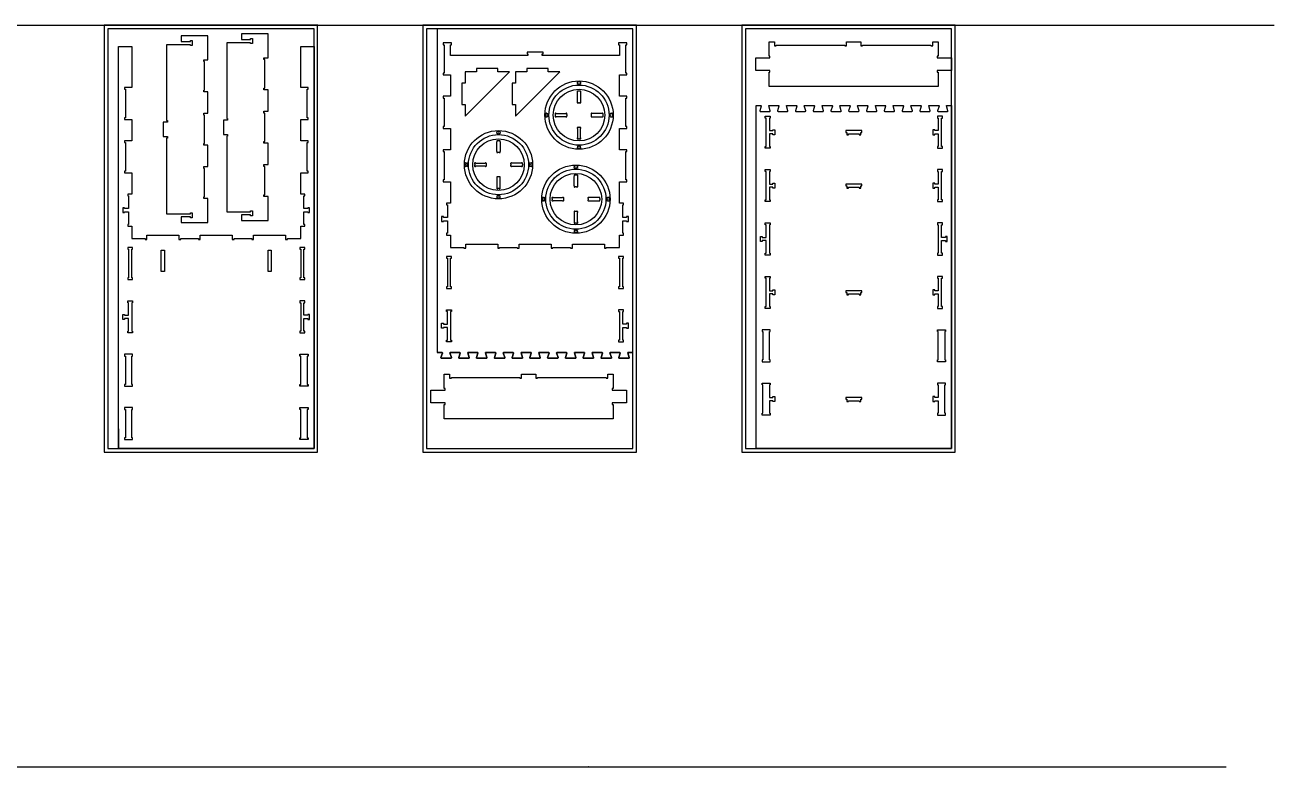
# Model space of a CAD drawing. Header units: inches. Extents: x -1745 to 48028, y -9858 to 20083.
# Drawn here: x 5840 to 12863, y -5412 to -1241 of the extents above; entities that cross this region are included whole.
import ezdxf

# ---------------------------------------------------------------- set-up
doc = ezdxf.new("R2010")
doc.units = ezdxf.units.IN
doc.header["$MEASUREMENT"] = 0
doc.header["$PDMODE"] = 34
doc.layers.add('6_ANYTOOL_CUTTHROUGH_OUTSI', color=5, linetype='Continuous')
for name, color, linetype, lineweight, true_color in [('TOP-CUT-INSIDE_24.500MM', 7, 'Continuous', 25, 0x0300ff), ('TOP-CUT-OUTSIDE_24.500MM', 7, 'Continuous', 25, 0x00a2ff), ('TOP-POCKET-INSIDE_18.000MM', 7, 'Continuous', 25, 0x99ff00), ('TOP-POCKET-INSIDE_20.000MM', 7, 'Continuous', 25, 0x00ffc2)]:
    doc.layers.add(name, color=color, linetype=linetype, lineweight=lineweight, true_color=true_color)

msp = doc.modelspace()

# ---------------------------------------------------------------- linework, layer by layer
for p, q in [((-1476.9, -1241.5), (12862.9, -1241.5)), ((8958.6, -1559.6), (8952, -1559.6)), ((8956.3, -1569.6), (8954.3, -1569.6)), ((8767.8, -1743.7), (8767.8, -1750.4)), ((8777.8, -1746.1), (8777.8, -1748.1)), ((9132.8, -1746.1), (9132.8, -1748.1)), ((9142.8, -1743.7), (9142.8, -1750.4)), ((8505.9, -1838.4), (8499.2, -1838.4)), ((8503.5, -1848.4), (8501.5, -1848.4)), ((8958.6, -1934.6), (8952, -1934.6)), ((8956.3, -1924.6), (8954.3, -1924.6)), ((8315, -2022.6), (8315, -2029.3)), ((8325, -2024.9), (8325, -2026.9)), ((8680, -2024.9), (8680, -2026.9)), ((8690, -2022.6), (8690, -2029.3)), ((8941, -2032.1), (8934.3, -2032.1)), ((8938.6, -2042.1), (8936.6, -2042.1)), ((8505.9, -2213.4), (8499.2, -2213.4)), ((8503.5, -2203.4), (8501.5, -2203.4)), ((8750.1, -2216.3), (8750.1, -2223)), ((8760.1, -2218.6), (8760.1, -2220.6)), ((9115.1, -2218.6), (9115.1, -2220.6)), ((9125.1, -2216.3), (9125.1, -2223)), ((8941, -2407.1), (8934.3, -2407.1)), ((8938.6, -2397.1), (8936.6, -2397.1)), ((9205.9, -2541.5), (9182.9, -2541.5)), ((9200.9, -2711.5), (9200.9, -2551.5)), ((9200.9, -2551.5), (9205.9, -2551.5)), ((9205.9, -2551.5), (9205.9, -2541.5)), ((9182.9, -2721.5), (9205.9, -2721.5)), ((9205.9, -2711.5), (9200.9, -2711.5)), ((9205.9, -2721.5), (9205.9, -2711.5)), ((9131.5, -3081.5), (9185.4, -3081.5)), ((9185.4, -3081.5), (9131.5, -3081.5)), ((9186.8, -3084.4), (9178.8, -3110.5)), ((9178.8, -3110.5), (9186.8, -3084.4)), ((9037.4, -3111.7), (9037.3, -3110.5)), ((9037.3, -3110.5), (9037.4, -3111.7)), ((9078.8, -3110.5), (9078.7, -3111.7)), ((9078.7, -3111.7), (9078.8, -3110.5)), ((9081.4, -3114), (9134.7, -3114)), ((9134.7, -3114), (9081.4, -3114)), ((9180.2, -3113.7), (9181.4, -3114)), ((9181.4, -3114), (9180.2, -3113.7)), ((9236.9, -3112.9), (9237.4, -3111.7)), ((9237.4, -3111.7), (9236.9, -3112.9)), ((9237.4, -3111.7), (9237.3, -3110.5)), ((9237.3, -3110.5), (9237.4, -3111.7)), ((-1745.5, -5410.6), (12594.3, -5410.6))]:
    msp.add_line(p, q)
at = {"color": 3}
for p, q in [((8958.6, -1613.1), (8952, -1613.1)), ((8958.6, -1678.1), (8952, -1678.1)), ((8821.3, -1743.7), (8821.3, -1750.4)), ((8886.3, -1743.7), (8886.3, -1750.4)), ((9024.3, -1743.7), (9024.3, -1750.4)), ((9089.3, -1743.7), (9089.3, -1750.4)), ((8958.6, -1816.1), (8952, -1816.1)), ((8505.9, -1891.9), (8499.2, -1891.9)), ((8958.6, -1881.1), (8952, -1881.1)), ((8505.9, -1956.9), (8499.2, -1956.9)), ((8368.5, -2022.6), (8368.5, -2029.3)), ((8433.5, -2022.6), (8433.5, -2029.3)), ((8571.5, -2022.6), (8571.5, -2029.3)), ((8636.5, -2022.6), (8636.5, -2029.3)), ((8505.9, -2094.9), (8499.2, -2094.9)), ((8941, -2085.6), (8934.3, -2085.6)), ((8505.9, -2159.9), (8499.2, -2159.9)), ((8941, -2150.6), (8934.3, -2150.6)), ((8803.6, -2216.3), (8803.6, -2223)), ((8868.6, -2216.3), (8868.6, -2223)), ((9006.6, -2216.3), (9006.6, -2223)), ((9071.6, -2216.3), (9071.6, -2223)), ((8941, -2288.6), (8934.3, -2288.6)), ((8941, -2353.6), (8934.3, -2353.6))]:
    msp.add_line(p, q, dxfattribs=at)
at = {"color": 4}
for points in [[(6285.5, -3641.5), (7485.5, -3641.5), (7485.5, -1241.5), (6285.5, -1241.5)], [(6305.5, -3621.5), (7465.5, -3621.5), (7465.5, -1261.5), (6305.5, -1261.5)], [(8077.9, -3641.5), (9277.9, -3641.5), (9277.9, -1241.5), (8077.9, -1241.5)], [(8097.9, -3621.5), (9257.9, -3621.5), (9257.9, -1261.5), (8097.9, -1261.5)], [(9870.4, -3641.5), (11070.4, -3641.5), (11070.4, -1241.5), (9870.4, -1241.5)], [(9890.4, -3621.5), (11050.4, -3621.5), (11050.4, -1261.5), (9890.4, -1261.5)]]:
    msp.add_lwpolyline(points, close=True, dxfattribs=at)
for points in [[(8157.9, -1261.5), (8157.9, -1411.2), (8157.9, -1581.5), (8157.9, -3081.5), (8185.7, -3081.5), (8157.9, -3081.5), (8185.7, -3081.5), (8187.2, -3082.8), (8185.7, -3081.5), (8187.2, -3082.8), (8187.1, -3084.4), (8187.2, -3082.8), (8187.1, -3084.4), (8179.1, -3110.5), (8187.1, -3084.4), (8179.1, -3110.5), (8179.5, -3112.9), (8179.1, -3110.5), (8179.5, -3112.9), (8180.5, -3113.7), (8179.5, -3112.9), (8180.5, -3113.7), (8181.7, -3114), (8180.5, -3113.7), (8181.7, -3114), (8235, -3114), (8181.7, -3114), (8235, -3114), (8237.1, -3112.9), (8235, -3114), (8237.1, -3112.9), (8237.7, -3111.7), (8237.1, -3112.9), (8237.7, -3111.7), (8237.6, -3110.5), (8237.7, -3111.7), (8237.6, -3110.5), (8229.3, -3083.7), (8237.6, -3110.5), (8229.3, -3083.7), (8230.1, -3081.9), (8229.3, -3083.7), (8230.1, -3081.9), (8231.7, -3081.5), (8230.1, -3081.9), (8231.7, -3081.5), (8285.7, -3081.5), (8231.7, -3081.5), (8285.7, -3081.5), (8287.2, -3082.8), (8285.7, -3081.5), (8287.2, -3082.8), (8287.1, -3084.4), (8287.2, -3082.8), (8287.1, -3084.4), (8279.1, -3110.5), (8287.1, -3084.4), (8279.1, -3110.5), (8279.5, -3112.9), (8279.1, -3110.5), (8279.5, -3112.9), (8280.5, -3113.7), (8279.5, -3112.9), (8280.5, -3113.7), (8281.7, -3114), (8280.5, -3113.7), (8281.7, -3114), (8335, -3114), (8281.7, -3114), (8335, -3114), (8337.1, -3112.9), (8335, -3114), (8337.1, -3112.9), (8337.7, -3111.7), (8337.1, -3112.9), (8337.7, -3111.7), (8337.6, -3110.5), (8337.7, -3111.7), (8337.6, -3110.5), (8329.3, -3083.7), (8337.6, -3110.5), (8329.3, -3083.7), (8330.1, -3081.9), (8329.3, -3083.7), (8330.1, -3081.9), (8331.7, -3081.5), (8330.1, -3081.9), (8331.7, -3081.5), (8385.7, -3081.5), (8331.7, -3081.5), (8385.7, -3081.5), (8387.2, -3082.8), (8385.7, -3081.5), (8387.2, -3082.8), (8387.1, -3084.4), (8387.2, -3082.8), (8387.1, -3084.4), (8379.1, -3110.5), (8387.1, -3084.4), (8379.1, -3110.5), (8379, -3111.7), (8379.1, -3110.5), (8379, -3111.7), (8379.5, -3112.9), (8379, -3111.7), (8379.5, -3112.9), (8380.5, -3113.7), (8379.5, -3112.9), (8380.5, -3113.7), (8381.7, -3114), (8380.5, -3113.7), (8381.7, -3114), (8435, -3114), (8381.7, -3114), (8435, -3114), (8437.1, -3112.9), (8435, -3114), (8437.1, -3112.9), (8437.7, -3111.7), (8437.1, -3112.9), (8437.7, -3111.7), (8437.6, -3110.5), (8437.7, -3111.7), (8437.6, -3110.5), (8429.3, -3083.7), (8437.6, -3110.5), (8429.3, -3083.7), (8430.1, -3081.9), (8429.3, -3083.7), (8430.1, -3081.9), (8431.7, -3081.5), (8430.1, -3081.9), (8431.7, -3081.5), (8485.7, -3081.5), (8431.7, -3081.5), (8485.7, -3081.5), (8487.2, -3082.8), (8485.7, -3081.5), (8487.2, -3082.8), (8487.1, -3084.4), (8487.2, -3082.8), (8487.1, -3084.4), (8479.1, -3110.5), (8487.1, -3084.4), (8479.1, -3110.5), (8479, -3111.7), (8479.1, -3110.5), (8479, -3111.7), (8479.5, -3112.9), (8479, -3111.7), (8479.5, -3112.9), (8480.5, -3113.7), (8479.5, -3112.9), (8480.5, -3113.7), (8481.7, -3114), (8480.5, -3113.7), (8481.7, -3114), (8535, -3114), (8481.7, -3114), (8535, -3114), (8536.2, -3113.7), (8535, -3114), (8536.2, -3113.7), (8537.2, -3112.9), (8536.2, -3113.7), (8537.2, -3112.9), (8537.7, -3111.7), (8537.2, -3112.9), (8537.7, -3111.7), (8537.6, -3110.5), (8537.7, -3111.7), (8537.6, -3110.5), (8529.3, -3083.7), (8537.6, -3110.5), (8529.3, -3083.7), (8530.1, -3081.9), (8529.3, -3083.7), (8530.1, -3081.9), (8531.7, -3081.5), (8530.1, -3081.9), (8531.7, -3081.5), (8585.7, -3081.5), (8531.7, -3081.5), (8585.7, -3081.5), (8587.2, -3082.8), (8585.7, -3081.5), (8587.2, -3082.8), (8587.1, -3084.4), (8587.2, -3082.8), (8587.1, -3084.4), (8579.1, -3110.5), (8587.1, -3084.4), (8579.1, -3110.5), (8579.5, -3112.9), (8579.1, -3110.5), (8579.5, -3112.9), (8580.5, -3113.7), (8579.5, -3112.9), (8580.5, -3113.7), (8581.7, -3114), (8580.5, -3113.7), (8581.7, -3114), (8635, -3114), (8581.7, -3114), (8635, -3114), (8637.1, -3112.9), (8635, -3114), (8637.1, -3112.9), (8637.7, -3111.7), (8637.1, -3112.9), (8637.7, -3111.7), (8637.6, -3110.5), (8637.7, -3111.7), (8637.6, -3110.5), (8629.3, -3083.7), (8637.6, -3110.5), (8629.3, -3083.7), (8630.1, -3081.9), (8629.3, -3083.7), (8630.1, -3081.9), (8631.7, -3081.5), (8630.1, -3081.9), (8631.7, -3081.5), (8658.2, -3081.5), (8631.7, -3081.5), (8658.2, -3081.5), (8685.4, -3081.5), (8658.2, -3081.5), (8685.4, -3081.5), (8686.9, -3082.8), (8685.4, -3081.5), (8686.9, -3082.8), (8686.8, -3084.4), (8686.9, -3082.8), (8686.8, -3084.4), (8678.8, -3110.5), (8686.8, -3084.4), (8678.8, -3110.5), (8678.7, -3111.7), (8678.8, -3110.5), (8678.7, -3111.7), (8679.2, -3112.9), (8678.7, -3111.7), (8679.2, -3112.9), (8680.2, -3113.7), (8679.2, -3112.9), (8680.2, -3113.7), (8681.4, -3114), (8680.2, -3113.7), (8681.4, -3114), (8734.7, -3114), (8681.4, -3114), (8734.7, -3114), (8736.9, -3112.9), (8734.7, -3114), (8736.9, -3112.9), (8737.4, -3111.7), (8736.9, -3112.9), (8737.4, -3111.7), (8737.3, -3110.5), (8737.4, -3111.7), (8737.3, -3110.5), (8729.1, -3083.7), (8737.3, -3110.5), (8729.1, -3083.7), (8729.9, -3081.9), (8729.1, -3083.7), (8729.9, -3081.9), (8731.5, -3081.5), (8729.9, -3081.9), (8731.5, -3081.5), (8785.4, -3081.5), (8731.5, -3081.5), (8785.4, -3081.5), (8786.9, -3082.8), (8785.4, -3081.5), (8786.9, -3082.8), (8786.8, -3084.4), (8786.9, -3082.8), (8786.8, -3084.4), (8778.8, -3110.5), (8786.8, -3084.4), (8778.8, -3110.5), (8779.2, -3112.9), (8778.8, -3110.5), (8779.2, -3112.9), (8780.2, -3113.7), (8779.2, -3112.9), (8780.2, -3113.7), (8781.4, -3114), (8780.2, -3113.7), (8781.4, -3114), (8834.7, -3114), (8781.4, -3114), (8834.7, -3114), (8836.9, -3112.9), (8834.7, -3114), (8836.9, -3112.9), (8837.4, -3111.7), (8836.9, -3112.9), (8837.4, -3111.7), (8837.3, -3110.5), (8837.4, -3111.7), (8837.3, -3110.5), (8829.1, -3083.7), (8837.3, -3110.5), (8829.1, -3083.7), (8829.9, -3081.9), (8829.1, -3083.7), (8829.9, -3081.9), (8831.5, -3081.5), (8829.9, -3081.9), (8831.5, -3081.5), (8885.4, -3081.5), (8831.5, -3081.5), (8885.4, -3081.5), (8886.9, -3082.8), (8885.4, -3081.5), (8886.9, -3082.8), (8886.8, -3084.4), (8886.9, -3082.8), (8886.8, -3084.4), (8878.8, -3110.5), (8886.8, -3084.4), (8878.8, -3110.5), (8879.2, -3112.9), (8878.8, -3110.5), (8879.2, -3112.9), (8880.2, -3113.7), (8879.2, -3112.9), (8880.2, -3113.7), (8881.4, -3114), (8880.2, -3113.7), (8881.4, -3114), (8934.7, -3114), (8881.4, -3114), (8934.7, -3114), (8936.9, -3112.9), (8934.7, -3114), (8936.9, -3112.9), (8937.4, -3111.7), (8936.9, -3112.9), (8937.4, -3111.7), (8937.3, -3110.5), (8937.4, -3111.7), (8937.3, -3110.5), (8929.1, -3083.7), (8937.3, -3110.5), (8929.1, -3083.7), (8929.9, -3081.9), (8929.1, -3083.7), (8929.9, -3081.9), (8931.5, -3081.5), (8929.9, -3081.9), (8931.5, -3081.5), (8985.4, -3081.5), (8931.5, -3081.5), (8985.4, -3081.5), (8986.9, -3082.8), (8985.4, -3081.5), (8986.9, -3082.8), (8986.8, -3084.4), (8986.9, -3082.8), (8986.8, -3084.4), (8978.8, -3110.5), (8986.8, -3084.4), (8978.8, -3110.5), (8978.7, -3111.7), (8978.8, -3110.5), (8978.7, -3111.7), (8979.2, -3112.9), (8978.7, -3111.7), (8979.2, -3112.9), (8980.2, -3113.7), (8979.2, -3112.9), (8980.2, -3113.7), (8981.4, -3114), (8980.2, -3113.7), (8981.4, -3114), (9034.7, -3114), (8981.4, -3114), (9034.7, -3114), (9036.9, -3112.9), (9034.7, -3114), (9036.9, -3112.9), (9037.4, -3111.7), (9036.9, -3112.9), (9037.4, -3111.7), (9037.3, -3110.5), (9029.1, -3083.7), (9037.3, -3110.5), (9029.1, -3083.7), (9029.9, -3081.9), (9029.1, -3083.7), (9029.9, -3081.9), (9031.5, -3081.5), (9029.9, -3081.9), (9031.5, -3081.5), (9085.4, -3081.5), (9031.5, -3081.5), (9085.4, -3081.5), (9086.9, -3082.8), (9085.4, -3081.5), (9086.9, -3082.8), (9086.8, -3084.4), (9086.9, -3082.8), (9086.8, -3084.4), (9078.8, -3110.5), (9086.8, -3084.4), (9078.8, -3110.5), (9078.7, -3111.7), (9079.2, -3112.9), (9078.7, -3111.7), (9079.2, -3112.9), (9080.2, -3113.7), (9079.2, -3112.9), (9080.2, -3113.7), (9081.4, -3114), (9080.2, -3113.7), (9081.4, -3114), (9134.7, -3114), (9135.9, -3113.7), (9134.7, -3114), (9135.9, -3113.7), (9136.9, -3112.9), (9135.9, -3113.7), (9136.9, -3112.9), (9137.4, -3111.7), (9136.9, -3112.9), (9137.4, -3111.7), (9137.3, -3110.5), (9137.4, -3111.7), (9137.3, -3110.5), (9129.1, -3083.7), (9137.3, -3110.5), (9129.1, -3083.7), (9129.9, -3081.9), (9129.1, -3083.7), (9129.9, -3081.9), (9131.5, -3081.5), (9129.9, -3081.9), (9131.5, -3081.5), (9185.4, -3081.5), (9186.9, -3082.8), (9185.4, -3081.5), (9186.9, -3082.8), (9186.8, -3084.4), (9186.9, -3082.8), (9186.8, -3084.4), (9178.8, -3110.5), (9179.2, -3112.9), (9178.8, -3110.5), (9179.2, -3112.9), (9180.2, -3113.7), (9179.2, -3112.9), (9180.2, -3113.7), (9181.4, -3114), (9234.7, -3114), (9181.4, -3114), (9234.7, -3114), (9236.9, -3112.9), (9234.7, -3114), (9236.9, -3112.9), (9237.4, -3111.7), (9237.3, -3110.5), (9229.1, -3083.7), (9237.3, -3110.5), (9229.1, -3083.7), (9229.9, -3081.9), (9231.5, -3081.5), (9229.9, -3081.9), (9229.1, -3083.7), (9229.9, -3081.9), (9231.5, -3081.5), (9257.9, -3081.5), (9231.5, -3081.5), (9257.9, -3081.5), (9257.9, -3021.5), (9257.9, -2841.5), (9257.9, -2721.5), (9257.9, -2541.5), (9257.9, -2421.5), (9257.9, -2241.5), (9257.9, -2121.5), (9257.9, -1941.5), (9257.9, -1581.5), (9257.9, -1411.2), (9257.9, -1261.5)], [(7408.5, -2201.5), (7413.5, -2201.5), (7413.5, -2191.5), (7390.5, -2191.5), (7390.5, -2071.5), (7431.5, -2071.5), (7431.5, -2061.5), (7426.5, -2061.5), (7426.5, -1901.5), (7431.5, -1901.5), (7431.5, -1891.5), (7390.5, -1891.5), (7390.5, -1771.5), (7431.5, -1771.5), (7431.5, -1761.5), (7426.5, -1761.5), (7426.5, -1601.5), (7431.5, -1601.5), (7431.5, -1591.5), (7390.5, -1591.5), (7390.5, -1361.2), (7465.5, -1361.2), (7465.5, -3621.5), (6365.5, -3621.5), (6365.5, -1361.2), (6440.5, -1361.2), (6440.5, -1591.5), (6399.5, -1591.5), (6399.5, -1601.5), (6404.5, -1601.5), (6404.5, -1761.5), (6399.5, -1761.5), (6399.5, -1771.5), (6440.5, -1771.5), (6440.5, -1891.5), (6399.5, -1891.5), (6399.5, -1901.5), (6404.5, -1901.5), (6404.5, -2061.5), (6399.5, -2061.5), (6399.5, -2071.5), (6440.5, -2071.5), (6440.5, -2191.5), (6417.5, -2191.5), (6417.5, -2201.5), (6422.5, -2201.5), (6422.5, -2272.5), (6400.5, -2272.5), (6400.5, -2267.5), (6390.5, -2267.5), (6390.5, -2295.5), (6400.5, -2295.5), (6400.5, -2290.5), (6422.5, -2290.5), (6422.5, -2361.5), (6417.5, -2361.5), (6417.5, -2371.5), (6440.5, -2371.5), (6440.5, -2440.5), (6515.5, -2440.5), (6515.5, -2445.5), (6525.5, -2445.5), (6525.5, -2422.5), (6705.5, -2422.5), (6705.5, -2445.5), (6715.5, -2445.5), (6715.5, -2440.5), (6815.5, -2440.5), (6815.5, -2445.5), (6825.5, -2445.5), (6825.5, -2422.5), (7005.5, -2422.5), (7005.5, -2445.5), (7015.5, -2445.5), (7015.5, -2440.5), (7115.5, -2440.5), (7115.5, -2445.5), (7125.5, -2445.5), (7125.5, -2422.5), (7305.5, -2422.5), (7305.5, -2445.5), (7315.5, -2445.5), (7315.5, -2440.5), (7365.5, -2440.5), (7390.5, -2440.5), (7390.5, -2371.5), (7413.5, -2371.5), (7413.5, -2361.5), (7408.5, -2361.5), (7408.5, -2290.5), (7430.5, -2290.5), (7430.5, -2295.5), (7440.5, -2295.5), (7440.5, -2267.5), (7430.5, -2267.5), (7430.5, -2272.5), (7408.5, -2272.5)], [(8232.9, -1821.5), (8232.9, -1941.5), (8191.9, -1941.5), (8191.9, -1951.5), (8196.9, -1951.5), (8196.9, -2111.5), (8191.9, -2111.5), (8191.9, -2121.5), (8232.9, -2121.5), (8232.9, -2241.5), (8209.9, -2241.5), (8209.9, -2251.5), (8214.9, -2251.5), (8214.9, -2322.5), (8192.9, -2322.5), (8192.9, -2317.5), (8182.9, -2317.5), (8182.9, -2345.5), (8192.9, -2345.5), (8192.9, -2340.5), (8214.9, -2340.5), (8214.9, -2411.5), (8209.9, -2411.5), (8209.9, -2421.5), (8232.9, -2421.5), (8232.9, -2490.5), (8307.9, -2490.5), (8307.9, -2495.5), (8317.9, -2495.5), (8317.9, -2472.5), (8497.9, -2472.5), (8497.9, -2495.5), (8507.9, -2495.5), (8507.9, -2490.5), (8607.9, -2490.5), (8607.9, -2495.5), (8617.9, -2495.5), (8617.9, -2472.5), (8797.9, -2472.5), (8797.9, -2495.5), (8807.9, -2495.5), (8807.9, -2490.5), (8907.9, -2490.5), (8907.9, -2495.5), (8917.9, -2495.5), (8917.9, -2472.5), (9097.9, -2472.5), (9097.9, -2495.5), (9107.9, -2495.5), (9107.9, -2490.5), (9182.9, -2490.5), (9182.9, -2421.5), (9205.9, -2421.5), (9205.9, -2411.5), (9200.9, -2411.5), (9200.9, -2340.5), (9222.9, -2340.5), (9222.9, -2345.5), (9232.9, -2345.5), (9232.9, -2317.5), (9222.9, -2317.5), (9222.9, -2322.5), (9200.9, -2322.5), (9200.9, -2251.5), (9205.9, -2251.5), (9205.9, -2241.5), (9182.9, -2241.5), (9182.9, -2121.5), (9223.9, -2121.5), (9223.9, -2111.5), (9218.9, -2111.5), (9218.9, -1951.5), (9223.9, -1951.5), (9223.9, -1941.5), (9182.9, -1941.5), (9182.9, -1821.5), (9223.9, -1821.5), (9223.9, -1811.5), (9218.9, -1811.5), (9218.9, -1651.5), (9223.9, -1651.5), (9223.9, -1641.5), (9182.9, -1641.5), (9182.9, -1521.5), (9223.9, -1521.5), (9223.9, -1511.5), (9218.9, -1511.5), (9218.9, -1351.5), (9223.9, -1351.5), (9223.9, -1341.5), (9177.9, -1341.5), (9177.9, -1351.5), (9182.9, -1351.5), (9182.9, -1411.2), (8747.9, -1411.2), (8747.9, -1403.2), (8752.9, -1403.2), (8752.9, -1393.2), (8662.9, -1393.2), (8662.9, -1403.2), (8667.9, -1403.2), (8667.9, -1411.2), (8232.9, -1411.2), (8232.9, -1351.5), (8237.9, -1351.5), (8237.9, -1341.5), (8191.9, -1341.5), (8191.9, -1351.5), (8196.9, -1351.5), (8196.9, -1511.5), (8191.9, -1511.5), (8191.9, -1521.5), (8232.9, -1521.5), (8232.9, -1641.5), (8191.9, -1641.5), (8191.9, -1651.5), (8196.9, -1651.5), (8196.9, -1811.5), (8191.9, -1811.5), (8191.9, -1821.5)], [(10028.9, -1415.5), (10023.9, -1415.5), (10023.9, -1335.5), (10053.9, -1335.5), (10053.9, -1358.5), (10063.9, -1358.5), (10063.9, -1353.5), (10448.9, -1353.5), (10448.9, -1358.5), (10458.9, -1358.5), (10458.9, -1335.5), (10538.9, -1335.5), (10538.9, -1358.5), (10548.9, -1358.5), (10548.9, -1353.5), (10933.9, -1353.5), (10933.9, -1358.5), (10943.9, -1358.5), (10943.9, -1335.5), (10973.9, -1335.5), (10973.9, -1415.5), (10968.9, -1415.5), (10968.9, -1425.5), (10973.9, -1425.5), (11048.9, -1425.5), (11048.9, -1495.5), (10973.9, -1495.5), (10968.9, -1495.5), (10968.9, -1505.5), (10973.9, -1505.5), (10973.9, -1585.5), (10023.9, -1585.5), (10023.9, -1505.5), (10028.9, -1505.5), (10028.9, -1495.5), (10023.9, -1495.5), (9948.9, -1495.5), (9948.9, -1425.5), (10023.9, -1425.5), (10028.9, -1425.5)], [(8296.3, -1568.1), (8296.3, -1688.1), (8314.3, -1688.1), (8314.3, -1753.1), (8564.3, -1503.1), (8499.3, -1503.1), (8499.3, -1485.1), (8379.3, -1485.1), (8379.3, -1503.1), (8314.3, -1503.1), (8314.3, -1568.1)], [(8579.2, -1568.1), (8579.2, -1688.1), (8597.2, -1688.1), (8597.2, -1753.1), (8847.2, -1503.1), (8782.2, -1503.1), (8782.2, -1485.1), (8662.2, -1485.1), (8662.2, -1503.1), (8597.2, -1503.1), (8597.2, -1568.1)], [(10045.4, -1834.5), (10045.4, -1829.5), (10055.4, -1829.5), (10055.4, -1857.5), (10045.4, -1857.5), (10045.4, -1852.5), (10025.4, -1852.5), (10025.4, -1923.5), (10030.4, -1923.5), (10030.4, -1933.5), (10002.4, -1933.5), (10002.4, -1923.5), (10007.4, -1923.5), (10007.4, -1763.5), (10002.4, -1763.5), (10002.4, -1753.5), (10030.4, -1753.5), (10030.4, -1763.5), (10025.4, -1763.5), (10025.4, -1834.5)], [(10955.4, -1834.5), (10955.4, -1829.5), (10945.4, -1829.5), (10945.4, -1857.5), (10955.4, -1857.5), (10955.4, -1852.5), (10975.4, -1852.5), (10975.4, -1923.5), (10970.4, -1923.5), (10970.4, -1933.5), (10998.4, -1933.5), (10998.4, -1923.5), (10993.4, -1923.5), (10993.4, -1763.5), (10998.4, -1763.5), (10998.4, -1753.5), (10970.4, -1753.5), (10970.4, -1763.5), (10975.4, -1763.5), (10975.4, -1834.5)], [(10455.4, -1844.5), (10460.4, -1844.5), (10460.4, -1857.5), (10470.4, -1857.5), (10470.4, -1852.5), (10530.4, -1852.5), (10530.4, -1857.5), (10540.4, -1857.5), (10540.4, -1844.5), (10545.4, -1844.5), (10545.4, -1834.5), (10455.4, -1834.5)], [(10045.4, -2134.5), (10045.4, -2129.5), (10055.4, -2129.5), (10055.4, -2157.5), (10045.4, -2157.5), (10045.4, -2152.5), (10025.4, -2152.5), (10025.4, -2223.5), (10030.4, -2223.5), (10030.4, -2233.5), (10002.4, -2233.5), (10002.4, -2223.5), (10007.4, -2223.5), (10007.4, -2063.5), (10002.4, -2063.5), (10002.4, -2053.5), (10030.4, -2053.5), (10030.4, -2063.5), (10025.4, -2063.5), (10025.4, -2134.5)], [(10955.4, -2134.5), (10955.4, -2129.5), (10945.4, -2129.5), (10945.4, -2157.5), (10955.4, -2157.5), (10955.4, -2152.5), (10975.4, -2152.5), (10975.4, -2223.5), (10970.4, -2223.5), (10970.4, -2233.5), (10998.4, -2233.5), (10998.4, -2223.5), (10993.4, -2223.5), (10993.4, -2063.5), (10998.4, -2063.5), (10998.4, -2053.5), (10970.4, -2053.5), (10970.4, -2063.5), (10975.4, -2063.5), (10975.4, -2134.5)], [(10455.4, -2144.5), (10460.4, -2144.5), (10460.4, -2157.5), (10470.4, -2157.5), (10470.4, -2152.5), (10530.4, -2152.5), (10530.4, -2157.5), (10540.4, -2157.5), (10540.4, -2144.5), (10545.4, -2144.5), (10545.4, -2134.5), (10455.4, -2134.5)], [(10007.4, -2434.5), (10007.4, -2363.5), (10002.4, -2363.5), (10002.4, -2353.5), (10030.4, -2353.5), (10030.4, -2363.5), (10025.4, -2363.5), (10025.4, -2523.5), (10030.4, -2523.5), (10030.4, -2533.5), (10002.4, -2533.5), (10002.4, -2523.5), (10007.4, -2523.5), (10007.4, -2452.5), (9985.4, -2452.5), (9985.4, -2457.5), (9975.4, -2457.5), (9975.4, -2429.5), (9985.4, -2429.5), (9985.4, -2434.5)], [(10993.4, -2434.5), (10993.4, -2363.5), (10998.4, -2363.5), (10998.4, -2353.5), (10970.4, -2353.5), (10970.4, -2363.5), (10975.4, -2363.5), (10975.4, -2523.5), (10970.4, -2523.5), (10970.4, -2533.5), (10998.4, -2533.5), (10998.4, -2523.5), (10993.4, -2523.5), (10993.4, -2452.5), (11015.4, -2452.5), (11015.4, -2457.5), (11025.4, -2457.5), (11025.4, -2429.5), (11015.4, -2429.5), (11015.4, -2434.5)], [(6417.5, -2661.5), (6417.5, -2671.5), (6445.5, -2671.5), (6445.5, -2661.5), (6440.5, -2661.5), (6440.5, -2501.5), (6445.5, -2501.5), (6445.5, -2491.5), (6417.5, -2491.5), (6417.5, -2501.5), (6422.5, -2501.5), (6422.5, -2661.5)], [(6624.5, -2505.5), (6624.5, -2625.5), (6606.5, -2625.5), (6606.5, -2505.5)], [(7224.5, -2505.5), (7224.5, -2625.5), (7206.5, -2625.5), (7206.5, -2505.5)], [(7385.5, -2661.5), (7385.5, -2671.5), (7413.5, -2671.5), (7413.5, -2661.5), (7408.5, -2661.5), (7408.5, -2501.5), (7413.5, -2501.5), (7413.5, -2491.5), (7385.5, -2491.5), (7385.5, -2501.5), (7390.5, -2501.5), (7390.5, -2661.5)], [(8237.9, -2711.5), (8232.9, -2711.5), (8232.9, -2551.5), (8237.9, -2551.5), (8237.9, -2541.5), (8209.9, -2541.5), (8209.9, -2551.5), (8214.9, -2551.5), (8214.9, -2711.5), (8209.9, -2711.5), (8209.9, -2721.5), (8237.9, -2721.5)], [(9205.9, -2711.5), (9200.9, -2711.5), (9200.9, -2551.5), (9205.9, -2551.5), (9205.9, -2541.5), (9177.9, -2541.5), (9177.9, -2551.5), (9182.9, -2551.5), (9182.9, -2711.5), (9177.9, -2711.5), (9177.9, -2721.5), (9205.9, -2721.5)], [(10045.4, -2734.5), (10045.4, -2729.5), (10055.4, -2729.5), (10055.4, -2757.5), (10045.4, -2757.5), (10045.4, -2752.5), (10025.4, -2752.5), (10025.4, -2823.5), (10030.4, -2823.5), (10030.4, -2833.5), (10002.4, -2833.5), (10002.4, -2823.5), (10007.4, -2823.5), (10007.4, -2663.5), (10002.4, -2663.5), (10002.4, -2653.5), (10030.4, -2653.5), (10030.4, -2663.5), (10025.4, -2663.5), (10025.4, -2734.5)], [(10955.4, -2734.5), (10955.4, -2729.5), (10945.4, -2729.5), (10945.4, -2757.5), (10955.4, -2757.5), (10955.4, -2752.5), (10975.4, -2752.5), (10975.4, -2823.5), (10970.4, -2823.5), (10970.4, -2833.5), (10998.4, -2833.5), (10998.4, -2823.5), (10993.4, -2823.5), (10993.4, -2663.5), (10998.4, -2663.5), (10998.4, -2653.5), (10970.4, -2653.5), (10970.4, -2663.5), (10975.4, -2663.5), (10975.4, -2734.5)], [(10455.4, -2744.5), (10460.4, -2744.5), (10460.4, -2757.5), (10470.4, -2757.5), (10470.4, -2752.5), (10530.4, -2752.5), (10530.4, -2757.5), (10540.4, -2757.5), (10540.4, -2744.5), (10545.4, -2744.5), (10545.4, -2734.5), (10455.4, -2734.5)], [(6422.5, -2961.5), (6422.5, -2890.5), (6400.5, -2890.5), (6400.5, -2895.5), (6390.5, -2895.5), (6390.5, -2867.5), (6400.5, -2867.5), (6400.5, -2872.5), (6422.5, -2872.5), (6422.5, -2801.5), (6417.5, -2801.5), (6417.5, -2791.5), (6445.5, -2791.5), (6445.5, -2801.5), (6440.5, -2801.5), (6440.5, -2961.5), (6445.5, -2961.5), (6445.5, -2971.5), (6417.5, -2971.5), (6417.5, -2961.5)], [(7430.5, -2867.5), (7430.5, -2872.5), (7408.5, -2872.5), (7408.5, -2801.5), (7413.5, -2801.5), (7413.5, -2791.5), (7385.5, -2791.5), (7385.5, -2801.5), (7390.5, -2801.5), (7390.5, -2961.5), (7385.5, -2961.5), (7385.5, -2971.5), (7413.5, -2971.5), (7413.5, -2961.5), (7408.5, -2961.5), (7408.5, -2890.5), (7430.5, -2890.5), (7430.5, -2895.5), (7440.5, -2895.5), (7440.5, -2867.5)], [(8237.9, -2841.5), (8237.9, -2851.5), (8232.9, -2851.5), (8232.9, -3011.5), (8237.9, -3011.5), (8237.9, -3021.5), (8209.9, -3021.5), (8209.9, -3011.5), (8214.9, -3011.5), (8214.9, -2940.5), (8192.9, -2940.5), (8192.9, -2945.5), (8182.9, -2945.5), (8182.9, -2917.5), (8192.9, -2917.5), (8192.9, -2922.5), (8214.9, -2922.5), (8214.9, -2851.5), (8209.9, -2851.5), (8209.9, -2841.5)], [(9177.9, -2841.5), (9177.9, -2851.5), (9182.9, -2851.5), (9182.9, -3011.5), (9177.9, -3011.5), (9177.9, -3021.5), (9205.9, -3021.5), (9205.9, -3011.5), (9200.9, -3011.5), (9200.9, -2940.5), (9222.9, -2940.5), (9222.9, -2945.5), (9232.9, -2945.5), (9232.9, -2917.5), (9222.9, -2917.5), (9222.9, -2922.5), (9200.9, -2922.5), (9200.9, -2851.5), (9205.9, -2851.5), (9205.9, -2841.5)], [(9984.4, -3123.5), (9984.4, -3133.5), (10030.4, -3133.5), (10030.4, -3123.5), (10025.4, -3123.5), (10025.4, -2963.5), (10030.4, -2963.5), (10030.4, -2953.5), (9984.4, -2953.5), (9984.4, -2963.5), (9989.4, -2963.5), (9989.4, -3123.5)], [(11016.4, -3123.5), (11016.4, -3133.5), (10970.4, -3133.5), (10970.4, -3123.5), (10975.4, -3123.5), (10975.4, -2963.5), (10970.4, -2963.5), (10970.4, -2953.5), (11016.4, -2953.5), (11016.4, -2963.5), (11011.4, -2963.5), (11011.4, -3123.5)], [(6399.5, -3091.5), (6399.5, -3101.5), (6404.5, -3101.5), (6404.5, -3261.5), (6399.5, -3261.5), (6399.5, -3271.5), (6445.5, -3271.5), (6445.5, -3261.5), (6440.5, -3261.5), (6440.5, -3101.5), (6445.5, -3101.5), (6445.5, -3091.5)], [(7431.5, -3271.5), (7385.5, -3271.5), (7385.5, -3261.5), (7390.5, -3261.5), (7390.5, -3101.5), (7385.5, -3101.5), (7385.5, -3091.5), (7431.5, -3091.5), (7431.5, -3101.5), (7426.5, -3101.5), (7426.5, -3261.5), (7431.5, -3261.5)], [(8202.4, -3283.6), (8197.4, -3283.6), (8197.4, -3203.6), (8227.4, -3203.6), (8227.4, -3226.6), (8237.4, -3226.6), (8237.4, -3221.6), (8622.4, -3221.6), (8622.4, -3226.6), (8632.4, -3226.6), (8632.4, -3203.6), (8712.4, -3203.6), (8712.4, -3226.6), (8722.4, -3226.6), (8722.4, -3221.6), (9107.4, -3221.6), (9107.4, -3226.6), (9117.4, -3226.6), (9117.4, -3203.6), (9147.4, -3203.6), (9147.4, -3283.6), (9142.4, -3283.6), (9142.4, -3293.6), (9147.4, -3293.6), (9222.4, -3293.6), (9222.4, -3363.6), (9147.4, -3363.6), (9142.4, -3363.6), (9142.4, -3373.6), (9147.4, -3373.6), (9147.4, -3453.6), (8197.4, -3453.6), (8197.4, -3373.6), (8202.4, -3373.6), (8202.4, -3363.6), (8197.4, -3363.6), (8122.4, -3363.6), (8122.4, -3293.6), (8197.4, -3293.6), (8202.4, -3293.6)], [(10045.4, -3334.5), (10045.4, -3329.5), (10055.4, -3329.5), (10055.4, -3357.5), (10045.4, -3357.5), (10045.4, -3352.5), (10025.4, -3352.5), (10025.4, -3423.5), (10030.4, -3423.5), (10030.4, -3433.5), (9984.4, -3433.5), (9984.4, -3423.5), (9989.4, -3423.5), (9989.4, -3263.5), (9984.4, -3263.5), (9984.4, -3253.5), (10030.4, -3253.5), (10030.4, -3263.5), (10025.4, -3263.5), (10025.4, -3334.5)], [(10955.4, -3334.5), (10955.4, -3329.5), (10945.4, -3329.5), (10945.4, -3357.5), (10955.4, -3357.5), (10955.4, -3352.5), (10975.4, -3352.5), (10975.4, -3423.5), (10970.4, -3423.5), (10970.4, -3433.5), (11016.4, -3433.5), (11016.4, -3423.5), (11011.4, -3423.5), (11011.4, -3263.5), (11016.4, -3263.5), (11016.4, -3253.5), (10970.4, -3253.5), (10970.4, -3263.5), (10975.4, -3263.5), (10975.4, -3334.5)], [(10455.4, -3344.5), (10460.4, -3344.5), (10460.4, -3357.5), (10470.4, -3357.5), (10470.4, -3352.5), (10530.4, -3352.5), (10530.4, -3357.5), (10540.4, -3357.5), (10540.4, -3344.5), (10545.4, -3344.5), (10545.4, -3334.5), (10455.4, -3334.5)], [(6399.5, -3401.5), (6404.5, -3401.5), (6404.5, -3561.5), (6399.5, -3561.5), (6399.5, -3571.5), (6445.5, -3571.5), (6445.5, -3561.5), (6440.5, -3561.5), (6440.5, -3401.5), (6445.5, -3401.5), (6445.5, -3391.5), (6399.5, -3391.5)], [(7431.5, -3401.5), (7426.5, -3401.5), (7426.5, -3561.5), (7431.5, -3561.5), (7431.5, -3571.5), (7385.5, -3571.5), (7385.5, -3561.5), (7390.5, -3561.5), (7390.5, -3401.5), (7385.5, -3401.5), (7385.5, -3391.5), (7431.5, -3391.5)]]:
    msp.add_lwpolyline(points, close=True)
for points in [[(6769.9, -1333.6), (6769.9, -1328.6), (6779.9, -1328.6), (6779.9, -1356.6), (6769.9, -1356.6), (6769.9, -1351.6), (6635.9, -1351.6), (6635.9, -1776.6), (6640.9, -1776.6), (6640.9, -1786.6), (6617.9, -1786.6), (6617.9, -1866.6), (6640.9, -1866.6), (6640.9, -1876.6), (6635.9, -1876.6), (6635.9, -2301.6), (6769.9, -2301.6), (6769.9, -2296.6), (6779.9, -2296.6), (6779.9, -2324.6), (6769.9, -2324.6), (6769.9, -2319.6), (6717.9, -2319.6), (6717.9, -2351.6), (6867.9, -2351.6), (6867.9, -2216.6), (6844.9, -2216.6), (6844.9, -2206.6), (6849.9, -2206.6), (6849.9, -2046.6), (6844.9, -2046.6), (6844.9, -2036.6), (6867.9, -2036.6), (6867.9, -1916.6), (6844.9, -1916.6), (6844.9, -1906.6), (6849.9, -1906.6), (6849.9, -1746.6), (6844.9, -1746.6), (6844.9, -1736.6), (6867.9, -1736.6), (6867.9, -1616.6), (6844.9, -1616.6), (6844.9, -1606.6), (6849.9, -1606.6), (6849.9, -1446.6), (6844.9, -1446.6), (6844.9, -1436.6), (6867.9, -1436.6), (6867.9, -1301.6), (6717.9, -1301.6), (6717.9, -1333.6), (6769.9, -1333.6)], [(7108.7, -1322.3), (7108.7, -1317.3), (7118.7, -1317.3), (7118.7, -1345.3), (7108.7, -1345.3), (7108.7, -1340.3), (6974.7, -1340.3), (6974.7, -1765.3), (6979.7, -1765.3), (6979.7, -1775.3), (6956.7, -1775.3), (6956.7, -1855.3), (6979.7, -1855.3), (6979.7, -1865.3), (6974.7, -1865.3), (6974.7, -2290.3), (7108.7, -2290.3), (7108.7, -2285.3), (7118.7, -2285.3), (7118.7, -2313.3), (7108.7, -2313.3), (7108.7, -2308.3), (7056.7, -2308.3), (7056.7, -2340.3), (7206.7, -2340.3), (7206.7, -2205.3), (7183.7, -2205.3), (7183.7, -2195.3), (7188.7, -2195.3), (7188.7, -2035.3), (7183.7, -2035.3), (7183.7, -2025.3), (7206.7, -2025.3), (7206.7, -1905.3), (7183.7, -1905.3), (7183.7, -1895.3), (7188.7, -1895.3), (7188.7, -1735.3), (7183.7, -1735.3), (7183.7, -1725.3), (7206.7, -1725.3), (7206.7, -1605.3), (7183.7, -1605.3), (7183.7, -1595.3), (7188.7, -1595.3), (7188.7, -1435.3), (7183.7, -1435.3), (7183.7, -1425.3), (7206.7, -1425.3), (7206.7, -1290.3), (7056.7, -1290.3), (7056.7, -1322.3), (7108.7, -1322.3)], [(6365.5, -3511.5), (6365.5, -3621.5), (6365.5, -2521.5)], [(8232.9, -2541.5), (8209.9, -2541.5), (8209.9, -2551.5), (8214.9, -2551.5), (8214.9, -2711.5), (8209.9, -2711.5), (8209.9, -2721.5), (8232.9, -2721.5)]]:
    msp.add_lwpolyline(points)
for p in [(7485.5, -1241.5), (9277.9, -1241.5), (11070.4, -1241.5), (7216.9, -5410.6), (9009.3, -5410.6), (10801.8, -5410.6)]:
    msp.add_point(p)
at = {"layer": '6_ANYTOOL_CUTTHROUGH_OUTSI', "color": 0}
msp.add_lwpolyline([(10479.4, -1694.8), (10479.3, -1696.4), (10471.3, -1722.5), (10471.2, -1723.7), (10471.7, -1724.9), (10472.7, -1725.7), (10473.9, -1726), (10527.2, -1726), (10529.4, -1724.9), (10529.9, -1723.7), (10529.8, -1722.5), (10521.6, -1695.7), (10522.3, -1693.9), (10523.9, -1693.5), (10577.9, -1693.5), (10579.4, -1694.8), (10579.3, -1696.4), (10571.3, -1722.5), (10571.7, -1724.9), (10572.7, -1725.7), (10573.9, -1726), (10627.2, -1726), (10629.4, -1724.9), (10629.9, -1723.7), (10629.8, -1722.5), (10621.6, -1695.7), (10622.3, -1693.9), (10623.9, -1693.5), (10677.9, -1693.5), (10679.4, -1694.8), (10679.3, -1696.4), (10671.3, -1722.5), (10671.7, -1724.9), (10672.7, -1725.7), (10673.9, -1726), (10727.2, -1726), (10729.4, -1724.9), (10729.9, -1723.7), (10729.8, -1722.5), (10721.6, -1695.7), (10722.3, -1693.9), (10723.9, -1693.5), (10777.9, -1693.5), (10779.4, -1694.8), (10779.3, -1696.4), (10771.3, -1722.5), (10771.2, -1723.7), (10771.7, -1724.9), (10772.7, -1725.7), (10773.9, -1726), (10827.2, -1726), (10829.4, -1724.9), (10829.9, -1723.7), (10829.8, -1722.5), (10821.6, -1695.7), (10822.3, -1693.9), (10823.9, -1693.5), (10877.9, -1693.5), (10879.4, -1694.8), (10879.3, -1696.4), (10871.3, -1722.5), (10871.2, -1723.7), (10871.7, -1724.9), (10872.7, -1725.7), (10873.9, -1726), (10927.2, -1726), (10928.4, -1725.7), (10929.4, -1724.9), (10929.9, -1723.7), (10929.8, -1722.5), (10921.6, -1695.7), (10922.3, -1693.9), (10923.9, -1693.5), (10977.9, -1693.5), (10979.4, -1694.8), (10979.3, -1696.4), (10971.3, -1722.5), (10971.7, -1724.9), (10972.7, -1725.7), (10973.9, -1726), (11027.2, -1726), (11029.4, -1724.9), (11029.9, -1723.7), (11029.8, -1722.5), (11021.6, -1695.7), (11022.3, -1693.9), (11023.9, -1693.5), (11050.4, -1693.5), (11050.4, -3621.5), (9950.4, -3621.5), (9950.4, -1693.5), (9978.1, -1693.5), (9979.7, -1694.8), (9979.5, -1696.4), (9971.5, -1722.5), (9971.9, -1724.9), (9972.9, -1725.7), (9974.2, -1726), (10027.4, -1726), (10029.6, -1724.9), (10030.1, -1723.7), (10030, -1722.5), (10021.8, -1695.7), (10022.6, -1693.9), (10024.2, -1693.5), (10078.1, -1693.5), (10079.7, -1694.8), (10079.5, -1696.4), (10071.5, -1722.5), (10071.9, -1724.9), (10072.9, -1725.7), (10074.2, -1726), (10127.4, -1726), (10129.6, -1724.9), (10130.1, -1723.7), (10130, -1722.5), (10121.8, -1695.7), (10122.6, -1693.9), (10124.2, -1693.5), (10178.1, -1693.5), (10179.7, -1694.8), (10179.5, -1696.4), (10171.5, -1722.5), (10171.5, -1723.7), (10172, -1724.9), (10172.9, -1725.7), (10174.2, -1726), (10227.4, -1726), (10229.6, -1724.9), (10230.1, -1723.7), (10230, -1722.5), (10221.8, -1695.7), (10222.6, -1693.9), (10224.2, -1693.5), (10278.1, -1693.5), (10279.7, -1694.8), (10279.5, -1696.4), (10271.5, -1722.5), (10271.5, -1723.7), (10272, -1724.9), (10272.9, -1725.7), (10274.2, -1726), (10327.4, -1726), (10328.6, -1725.7), (10329.6, -1724.9), (10330.1, -1723.7), (10330, -1722.5), (10321.8, -1695.7), (10322.6, -1693.9), (10324.2, -1693.5), (10378.1, -1693.5), (10379.7, -1694.8), (10379.5, -1696.4), (10371.5, -1722.5), (10371.9, -1724.9), (10372.9, -1725.7), (10374.2, -1726), (10427.4, -1726), (10429.6, -1724.9), (10430.1, -1723.7), (10430, -1722.5), (10421.8, -1695.7), (10422.6, -1693.9), (10424.2, -1693.5), (10450.7, -1693.5), (10477.9, -1693.5)], close=True, dxfattribs=at)
at = {"layer": 'TOP-CUT-INSIDE_24.500MM'}
for centre in [(8955.3, -1747.1), (8502.5, -2025.9), (8937.6, -2219.6)]:
    msp.add_circle(centre, 169, dxfattribs=at)
at = {"layer": 'TOP-CUT-OUTSIDE_24.500MM'}
for centre, radius in [((8955.3, -1747.1), 192), ((8955.3, -1747.1), 145), ((8502.5, -2025.9), 192), ((8502.5, -2025.9), 145), ((8937.6, -2219.6), 192), ((8937.6, -2219.6), 145)]:
    msp.add_circle(centre, radius, dxfattribs=at)
at = {"layer": 'TOP-POCKET-INSIDE_18.000MM'}
for p, q in [((8946.3, -1569.6), (8946.3, -1565.2)), ((8964.3, -1565.2), (8964.3, -1569.6)), ((8773.5, -1738.1), (8777.8, -1738.1)), ((9137.1, -1738.1), (9132.8, -1738.1)), ((8777.8, -1756.1), (8773.5, -1756.1)), ((9132.8, -1756.1), (9137.1, -1756.1)), ((8493.5, -1848.4), (8493.5, -1844.1)), ((8511.5, -1844.1), (8511.5, -1848.4)), ((8946.3, -1924.6), (8946.3, -1928.9)), ((8964.3, -1928.9), (8964.3, -1924.6)), ((8320.7, -2016.9), (8325, -2016.9)), ((8325, -2034.9), (8320.7, -2034.9)), ((8684.4, -2016.9), (8680, -2016.9)), ((8680, -2034.9), (8684.4, -2034.9)), ((8928.6, -2042.1), (8928.6, -2037.8)), ((8946.6, -2037.8), (8946.6, -2042.1)), ((8493.5, -2203.4), (8493.5, -2207.8)), ((8511.5, -2207.8), (8511.5, -2203.4)), ((8755.8, -2210.6), (8760.1, -2210.6)), ((8760.1, -2228.6), (8755.8, -2228.6)), ((9119.5, -2210.6), (9115.1, -2210.6)), ((9115.1, -2228.6), (9119.5, -2228.6)), ((8928.6, -2397.1), (8928.6, -2401.5)), ((8946.6, -2401.5), (8946.6, -2397.1))]:
    msp.add_line(p, q, dxfattribs=at)
for centre, start, end in [((8949.1, -1562.4), 44.427, 225.573), ((8950.3, -1569.6), 180, 0), ((8960.3, -1569.6), 180, 0), ((8961.5, -1562.4), 314.427, 135.573), ((8770.6, -1740.9), 44.427, 225.573), ((8770.6, -1753.3), 134.427, 315.573), ((8777.8, -1742.1), 270, 90), ((8777.8, -1752.1), 270, 90), ((9132.8, -1742.1), 90, 270), ((9132.8, -1752.1), 90, 270), ((9140, -1740.9), 314.427, 135.573), ((9140, -1753.3), 224.427, 45.573), ((8496.3, -1841.2), 44.427, 225.573), ((8497.5, -1848.4), 180, 0), ((8507.5, -1848.4), 180, 0), ((8508.7, -1841.2), 314.427, 135.573), ((8949.1, -1931.8), 134.427, 315.573), ((8950.3, -1924.6), 0, 180), ((8960.3, -1924.6), 0, 180), ((8961.5, -1931.8), 224.427, 45.573), ((8317.8, -2019.7), 44.427, 225.573), ((8317.8, -2032.1), 134.427, 315.573), ((8325, -2020.9), 270, 90), ((8325, -2030.9), 270, 90), ((8680, -2020.9), 90, 270), ((8680, -2030.9), 90, 270), ((8687.2, -2019.7), 314.427, 135.573), ((8687.2, -2032.1), 224.427, 45.573), ((8931.4, -2034.9), 44.427, 225.573), ((8943.8, -2034.9), 314.427, 135.573), ((8932.6, -2042.1), 180, 0), ((8942.6, -2042.1), 180, 0), ((8496.3, -2210.6), 134.427, 315.573), ((8497.5, -2203.4), 0, 180), ((8507.5, -2203.4), 0, 180), ((8508.7, -2210.6), 224.427, 45.573), ((8752.9, -2213.4), 44.427, 225.573), ((8752.9, -2225.8), 134.427, 315.573), ((8760.1, -2214.6), 270, 90), ((8760.1, -2224.6), 270, 90), ((9115.1, -2214.6), 90, 270), ((9115.1, -2224.6), 90, 270), ((9122.3, -2213.4), 314.427, 135.573), ((9122.3, -2225.8), 224.427, 45.573), ((8931.4, -2404.3), 134.427, 315.573), ((8932.6, -2397.1), 0, 180), ((8942.6, -2397.1), 0, 180), ((8943.8, -2404.3), 224.427, 45.573)]:
    msp.add_arc(centre, 4, start, end, dxfattribs=at)
at = {"layer": 'TOP-POCKET-INSIDE_20.000MM'}
for p, q in [((8946.3, -1672.4), (8946.3, -1618.7)), ((8964.3, -1618.7), (8964.3, -1672.4)), ((8827, -1738.1), (8880.6, -1738.1)), ((9083.6, -1738.1), (9030, -1738.1)), ((8880.6, -1756.1), (8827, -1756.1)), ((8946.3, -1821.7), (8946.3, -1875.4)), ((8964.3, -1875.4), (8964.3, -1821.7)), ((9030, -1756.1), (9083.6, -1756.1)), ((8493.5, -1951.3), (8493.5, -1897.6)), ((8511.5, -1897.6), (8511.5, -1951.3)), ((8374.2, -2016.9), (8427.9, -2016.9)), ((8427.9, -2034.9), (8374.2, -2034.9)), ((8630.9, -2016.9), (8577.2, -2016.9)), ((8577.2, -2034.9), (8630.9, -2034.9)), ((8493.5, -2100.6), (8493.5, -2154.3)), ((8511.5, -2154.3), (8511.5, -2100.6)), ((8928.6, -2145), (8928.6, -2091.3)), ((8946.6, -2091.3), (8946.6, -2145)), ((8809.3, -2210.6), (8863, -2210.6)), ((8863, -2228.6), (8809.3, -2228.6)), ((9066, -2210.6), (9012.3, -2210.6)), ((9012.3, -2228.6), (9066, -2228.6)), ((8928.6, -2294.3), (8928.6, -2348)), ((8946.6, -2348), (8946.6, -2294.3))]:
    msp.add_line(p, q, dxfattribs=at)
for centre, start, end in [((8949.1, -1615.9), 44.427, 225.573), ((8961.5, -1615.9), 314.427, 135.573), ((8949.1, -1675.3), 134.427, 315.573), ((8961.5, -1675.3), 224.427, 45.573), ((8824.1, -1740.9), 44.427, 225.573), ((8824.1, -1753.3), 134.427, 315.573), ((8883.5, -1740.9), 314.427, 135.573), ((8883.5, -1753.3), 224.427, 45.573), ((9027.1, -1740.9), 44.427, 225.573), ((9027.1, -1753.3), 134.427, 315.573), ((9086.5, -1740.9), 314.427, 135.573), ((9086.5, -1753.3), 224.427, 45.573), ((8949.1, -1818.9), 44.427, 225.573), ((8961.5, -1818.9), 314.427, 135.573), ((8496.3, -1894.7), 44.427, 225.573), ((8508.7, -1894.7), 314.427, 135.573), ((8949.1, -1878.3), 134.427, 315.573), ((8961.5, -1878.3), 224.427, 45.573), ((8496.3, -1954.1), 134.427, 315.573), ((8508.7, -1954.1), 224.427, 45.573), ((8371.3, -2019.7), 44.427, 225.573), ((8371.3, -2032.1), 134.427, 315.573), ((8430.7, -2019.7), 314.427, 135.573), ((8430.7, -2032.1), 224.427, 45.573), ((8574.3, -2019.7), 44.427, 225.573), ((8574.3, -2032.1), 134.427, 315.573), ((8633.7, -2019.7), 314.427, 135.573), ((8633.7, -2032.1), 224.427, 45.573), ((8496.3, -2097.7), 44.427, 225.573), ((8508.7, -2097.7), 314.427, 135.573), ((8931.4, -2088.4), 44.427, 225.573), ((8943.8, -2088.4), 314.427, 135.573), ((8496.3, -2157.1), 134.427, 315.573), ((8508.7, -2157.1), 224.427, 45.573), ((8931.4, -2147.8), 134.427, 315.573), ((8943.8, -2147.8), 224.427, 45.573), ((8806.4, -2213.4), 44.427, 225.573), ((8806.4, -2225.8), 134.427, 315.573), ((8865.8, -2213.4), 314.427, 135.573), ((8865.8, -2225.8), 224.427, 45.573), ((9009.4, -2213.4), 44.427, 225.573), ((9009.4, -2225.8), 134.427, 315.573), ((9068.8, -2213.4), 314.427, 135.573), ((9068.8, -2225.8), 224.427, 45.573), ((8931.4, -2291.4), 44.427, 225.573), ((8943.8, -2291.4), 314.427, 135.573), ((8931.4, -2350.8), 134.427, 315.573), ((8943.8, -2350.8), 224.427, 45.573)]:
    msp.add_arc(centre, 4, start, end, dxfattribs=at)

doc.saveas('drawing.dxf')
